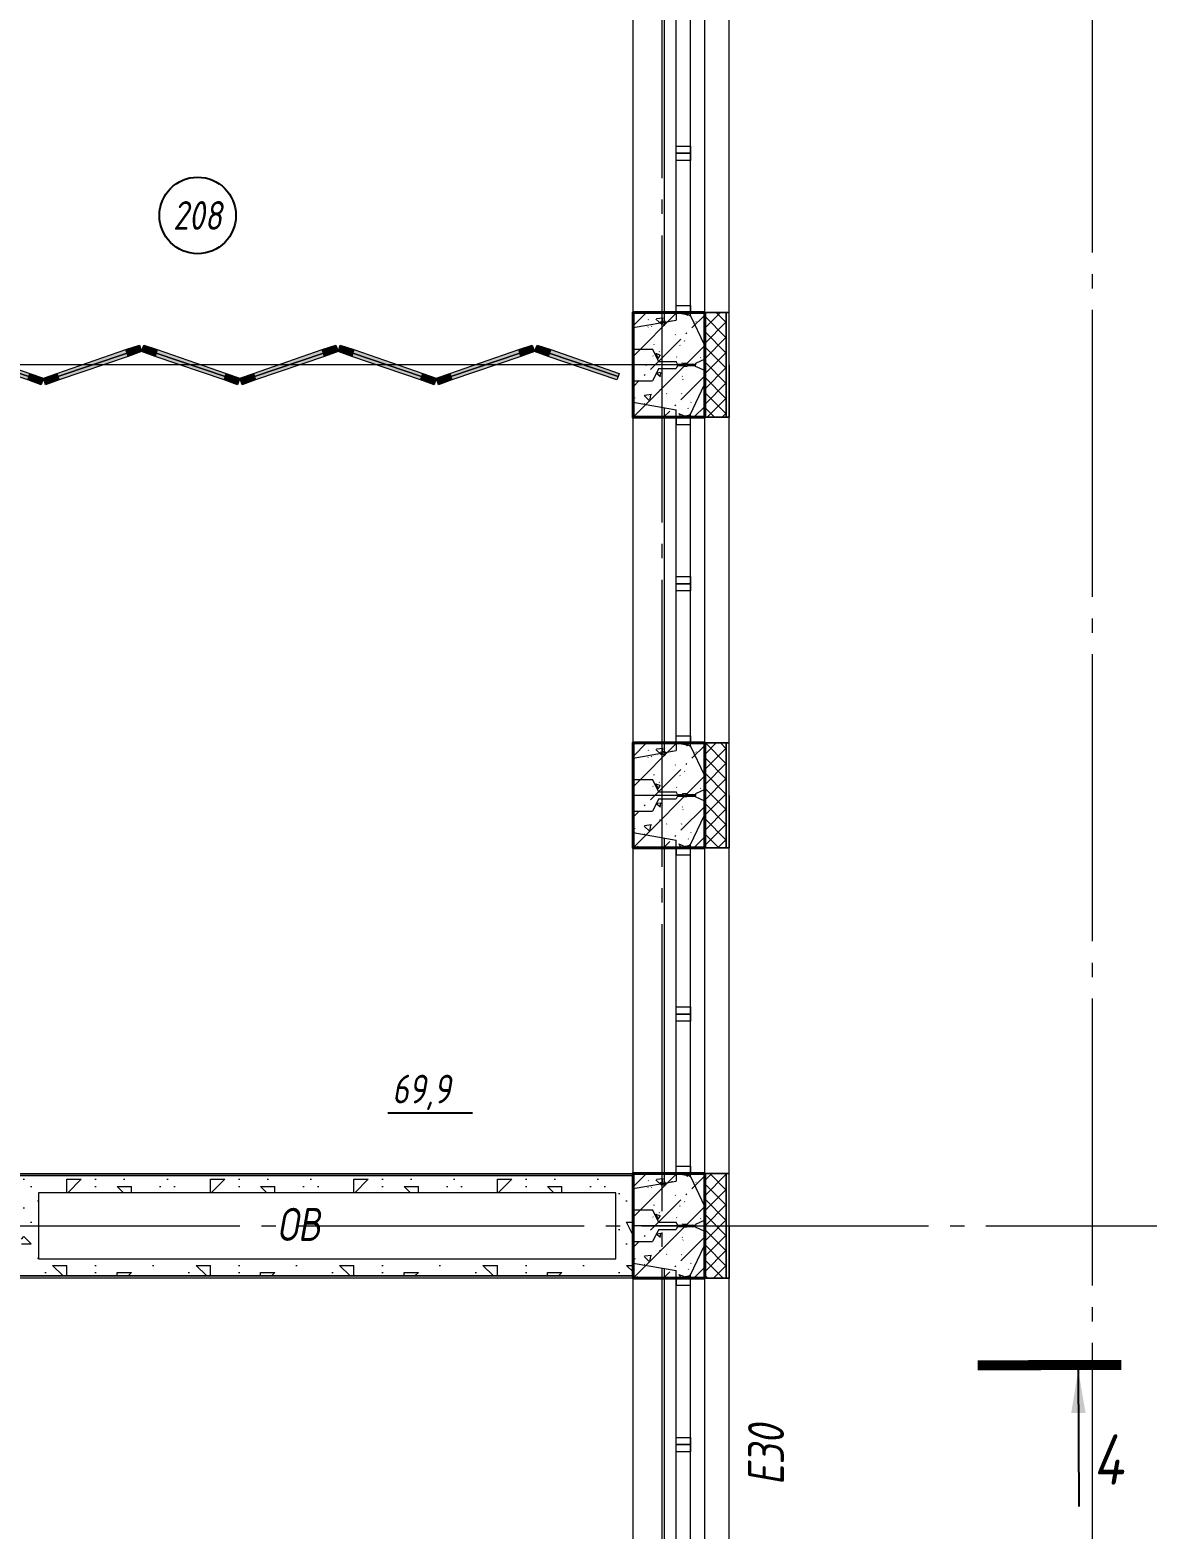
# Model space of a CAD drawing. Header units: millimetres. Extents: x -85420 to 1195317, y -69347 to 470418.
# Drawn here: x 443543 to 451329, y 37463 to 47911 of the extents above; entities that cross this region are included whole.
import ezdxf
from ezdxf import colors
from ezdxf.entities.mleader import LeaderData, LeaderLine
from ezdxf.enums import TextEntityAlignment as Align
from ezdxf.math import Vec2, Vec3

# ---------------------------------------------------------------- set-up
doc = ezdxf.new("R2010")
doc.units = ezdxf.units.MM
for name, pattern in [('GOST2.303 6', [12, 8, -1.5, 1, -1.5]), ('ГОСТ 2.303 4', [7, 5, -2, 0]), ('ГОСТ 2.303 5', [24, 20, -1.5, 1, -1.5]), ('осевая', [50.8, 31.75, -6.35, 6.35, -6.35])]:
    doc.linetypes.add(name, pattern=pattern)
for name, color, linetype, lineweight in [('!М_Двери', 7, 'Continuous', 15), ('!М_Отверстия в перекрытиях', 253, 'Continuous', 15), ('!М_Перегородки_пеноблок', 7, 'Continuous', 20), ('+АР_Осевые линии', 252, 'GOST2.303 6', 9), ('АР_Окна', 4, 'Continuous', 9), ('АР_Отметки', 7, 'Continuous', 5), ('АР_Сущ Несущая стена', 250, 'Continuous', 50), ('АР_штриховка несущих стен', 250, 'Continuous', 0), ('СПДС_+АР_Стены', 250, 'Continuous', 20), ('СПДС_СИМВОЛЫ', 7, 'Continuous', 25), ('стены', 7, 'Continuous', 40), ('ТОНКАЯ', 253, 'Continuous', 0), ('ТХ_Трансформ перегорордка', 250, 'Continuous', 5), ('ЭКСПЛИКАЦИЯ', 7, 'Continuous', 5)]:
    doc.layers.add(name, color=color, linetype=linetype, lineweight=lineweight)
doc.layers.add('ОСИ', color=7, linetype='осевая', lineweight=13, true_color=0x999999)
doc.layers.add('ПБ_граница', color=7, linetype='ГОСТ 2.303 4', lineweight=40, true_color=0xdb0000)
doc.styles.add('ISOCPEUR', font='', dxfattribs={"height": 250})
doc.styles.add('ГОСТ 2.304', font='CS_Gost2304.shx', dxfattribs={"oblique": 10})
doc.styles.get('ISOCPEUR').set_extended_font_data('ISOCPEUR', italic=True)
pattern_1 = [(45, (150, 150), (0, 1000), [141.4, -282.8, 70.7, -424.3, 141.4, -353.61356]), (135, (800, 200), (-1000, 9e-14), [141.4, -212.1, 70.7, -353.6, 141.4, -495.01356]), (63.43495, (0, 0), (5e-08, 1000), [111.8, -447.2, 111.8, -447.234, 0, 0]), (116.56505, (0, 0), (-4e-07, 1000), [111.8, -447.2, 111.8, -447.234, 0, 0]), (0, (0, 100), (0, 1000), [50, -400, 100, -400, 50, 0]), (0, (0, 250), (0, 1000), [-150, 100, -400, 0, -350, 0]), (0, (0, 300), (0, 1000), [-400, 0, -300, 100, -200, 0]), (0, (0, 450), (0, 1000), [-200, 0, -250, 100, -450, 0]), (0, (0, 600), (0, 1000), [-200, 100, -400, 100, -200, 0]), (0, (0, 850), (0, 1000), [-150, 100, -200, 0, -550, 0]), (0, (0, 900), (0, 1000), [-200, 0, -600, 100, -100, 0]), (90, (50, 200), (-1000, 6e-14), [-300, 0, -300, 0, -400, 0]), (90, (150, 0), (-1000, 6e-14), [-150, 100, -400, 0, -350, 0]), (90, (250, 0), (-1000, 6e-14), [-400, 0, -350, 100, -150, 0]), (90, (800, 0), (-1000, 6e-14), [-200, 100, -500, 100, -100, 0]), (90, (100, 100), (-1000, 6e-14), [-300, 0, -350, 0, -350, 0]), (90, (200, 100), (-1000, 6e-14), [-250, 0, -550, 0, -200, 0]), (90, (300, 150), (-1000, 6e-14), [-500, 0, -150, 0, -350, 0]), (90, (350, 50), (-1000, 6e-14), [-450, 0, -200, 0, -250, 0]), (90, (450, 200), (-1000, 6e-14), [-400, 0, -150, 0, -400, 0]), (90, (500, 250), (-1000, 6e-14), [-450, 0, -200, 0, -350, 0]), (90, (550, 0), (-1000, 6e-14), [-600, 0, -250, 0, -150, 0]), (90, (600, 150), (-1000, 6e-14), [-200, 0, -400, 0, -400, 0]), (90, (650, 100), (-1000, 6e-14), [-450, 0, -250, 0, -300, 0]), (90, (700, 50), (-1000, 6e-14), [-400, 0, -300, 0, -300, 0]), (90, (800, 100), (-1000, 6e-14), [-300, 0, -300, 0, -400, 0]), (90, (900, 150), (-1000, 6e-14), [-400, 0, -200, 0, -400, 0]), (90, (950, 200), (-1000, 6e-14), [-150, 0, -600, 0, -250, 0])]
pattern_2 = [(45, (0, 0), (-53.033009, 53.033009), []), (135, (0, 0), (-53.033009, -53.033009), [])]

# ---------------------------------------------------------------- blocks, each defined once
blk = doc.blocks.new('трансформ перег')
at = {"layer": 'ТХ_Трансформ перегорордка', "linetype": 'Continuous', "lineweight": 0, "true_color": 0xfffffe}
for points in [[(-5581, -81), (-5573, -59), (-6054, 108), (-6061, 81)], [(-4896, 81), (-4904, 108), (-5384, -59), (-5377, -81)], [(-4794, 93), (-4809, 138), (-4904, 108), (-4889, 59)], [(-4779, 138), (-4794, 93), (-4700, 59), (-4685, 108)], [(-4212, -81), (-4204, -59), (-4685, 108), (-4692, 81)], [(-3527, 81), (-3535, 108), (-4015, -59), (-4008, -81)], [(-3425, 93), (-3440, 138), (-3535, 108), (-3520, 59)], [(-3410, 138), (-3425, 93), (-3331, 59), (-3316, 108)], [(-2843, -81), (-2835, -59), (-3316, 108), (-3323, 81)], [(-2158, 81), (-2166, 108), (-2646, -59), (-2638, -81)], [(-2056, 93), (-2071, 138), (-2166, 108), (-2151, 59)], [(-2041, 138), (-2056, 93), (-1961, 59), (-1946, 108)], [(-1474, -81), (-1466, -59), (-1946, 108), (-1954, 81)], [(-789, 81), (-797, 108), (-1277, -59), (-1269, -81)], [(-687, 93), (-702, 138), (-797, 108), (-781, 59)], [(-668, 138), (-687, 93), (-592, 59), (-573, 108)], [(-104, -81), (-97, -59), (-573, 108), (-585, 81)], [(-5589, -104), (-5581, -81), (-6061, 81), (-6069, 59)], [(-4889, 59), (-4896, 81), (-5377, -81), (-5369, -104)], [(-4219, -104), (-4212, -81), (-4692, 81), (-4700, 59)], [(-3520, 59), (-3527, 81), (-4008, -81), (-4000, -104)], [(-2850, -104), (-2843, -81), (-3323, 81), (-3331, 59)], [(-2151, 59), (-2158, 81), (-2638, -81), (-2631, -104)], [(-1481, -104), (-1474, -81), (-1954, 81), (-1961, 59)], [(-781, 59), (-789, 81), (-1269, -81), (-1262, -104)], [(-112, -104), (-104, -81), (-585, 81), (-592, 59)], [(-5494, -138), (-5479, -93), (-5573, -59), (-5589, -104)], [(-5479, -93), (-5464, -138), (-5369, -104), (-5384, -59)], [(-4125, -138), (-4110, -93), (-4204, -59), (-4219, -104)], [(-4110, -93), (-4095, -138), (-4000, -104), (-4015, -59)], [(-2756, -138), (-2741, -93), (-2835, -59), (-2850, -104)], [(-2741, -93), (-2725, -138), (-2631, -104), (-2646, -59)], [(-1387, -138), (-1371, -93), (-1466, -59), (-1481, -104)], [(-1371, -93), (-1356, -138), (-1262, -104), (-1277, -59)]]:
    blk.add_hatch(color=7, dxfattribs=at).paths.add_polyline_path(points)
at = {"layer": 'ТХ_Трансформ перегорордка', "linetype": 'осевая', "lineweight": 0, "ltscale": 500}
blk.add_line((0, 0), (-6200, 0), dxfattribs=at)
at = {"layer": 'ТХ_Трансформ перегорордка', "linetype": 'Continuous', "lineweight": 0}
for points in [[(-5581, -81), (-6061, 81), (-6054, 108), (-5573, -59)], [(-4896, 81), (-5377, -81), (-5384, -59), (-4904, 108)], [(-4794, 93), (-4889, 59), (-4904, 108), (-4809, 138)], [(-4779, 138), (-4685, 108), (-4700, 59), (-4794, 93)], [(-4212, -81), (-4692, 81), (-4685, 108), (-4204, -59)], [(-3527, 81), (-4008, -81), (-4015, -59), (-3535, 108)], [(-3425, 93), (-3520, 59), (-3535, 108), (-3440, 138)], [(-3410, 138), (-3316, 108), (-3331, 59), (-3425, 93)], [(-2843, -81), (-3323, 81), (-3316, 108), (-2835, -59)], [(-2158, 81), (-2638, -81), (-2646, -59), (-2166, 108)], [(-2056, 93), (-2151, 59), (-2166, 108), (-2071, 138)], [(-2041, 138), (-1946, 108), (-1961, 59), (-2056, 93)], [(-1474, -81), (-1954, 81), (-1946, 108), (-1466, -59)], [(-789, 81), (-1269, -81), (-1277, -59), (-797, 108)], [(-687, 93), (-781, 59), (-797, 108), (-702, 138)], [(-668, 138), (-573, 108), (-592, 59), (-687, 93)], [(-104, -81), (-585, 81), (-573, 108), (-97, -59)], [(-5589, -104), (-6069, 59), (-6061, 81), (-5581, -81)], [(-4889, 59), (-5369, -104), (-5377, -81), (-4896, 81)], [(-4219, -104), (-4700, 59), (-4692, 81), (-4212, -81)], [(-3520, 59), (-4000, -104), (-4008, -81), (-3527, 81)], [(-2850, -104), (-3331, 59), (-3323, 81), (-2843, -81)], [(-2151, 59), (-2631, -104), (-2638, -81), (-2158, 81)], [(-1481, -104), (-1961, 59), (-1954, 81), (-1474, -81)], [(-781, 59), (-1262, -104), (-1269, -81), (-789, 81)], [(-112, -104), (-592, 59), (-585, 81), (-104, -81)], [(-5494, -138), (-5589, -104), (-5573, -59), (-5479, -93)], [(-5479, -93), (-5384, -59), (-5369, -104), (-5464, -138)], [(-4125, -138), (-4219, -104), (-4204, -59), (-4110, -93)], [(-4110, -93), (-4015, -59), (-4000, -104), (-4095, -138)], [(-2756, -138), (-2850, -104), (-2835, -59), (-2741, -93)], [(-2741, -93), (-2646, -59), (-2631, -104), (-2725, -138)], [(-1387, -138), (-1481, -104), (-1466, -59), (-1371, -93)], [(-1371, -93), (-1277, -59), (-1262, -104), (-1356, -138)]]:
    blk.add_lwpolyline(points, close=True, dxfattribs=at)
for points in [[(-5581, -81), (-6061, 81)], [(-4896, 81), (-5377, -81)], [(-4212, -81), (-4692, 81)], [(-3527, 81), (-4008, -81)], [(-2843, -81), (-3323, 81)], [(-2158, 81), (-2638, -81)], [(-1474, -81), (-1954, 81)], [(-789, 81), (-1269, -81)], [(-104, -81), (-585, 81)]]:
    blk.add_lwpolyline(points, dxfattribs=at)
blk = doc.blocks.new('НП 3033')
at = {"layer": 'АР_Окна', "ltscale": 100}
for p, q in [((365, 500), (2635, 500)), ((365, 400), (2635, 400)), ((365, 300), (2635, 300)), ((365, 220), (2635, 220)), ((365, 0), (2635, 0))]:
    blk.add_line(p, q, dxfattribs=at)
for points in [[(365, 300), (365, 500), (365, 670), (2635, 670), (2635, 300)], [(365, 300), (415, 300), (415, 400), (365, 400)], [(1450, 400), (1425, 400), (1425, 300), (1450, 300), (1475, 300), (1475, 400), (1438, 400)], [(1500, 400), (1475, 400), (1475, 300), (1500, 300), (1525, 300), (1525, 400), (1488, 400)], [(2635, 300), (2585, 300), (2585, 400), (2635, 400)]]:
    blk.add_lwpolyline(points, dxfattribs=at)
at = {"layer": 'СПДС_+АР_Стены', "ltscale": 100}
for points in [[(0, 670), (0, 670), (365, 670), (365, 670)], [(3000, 670), (3000, 670), (2635, 670), (2635, 670)]]:
    blk.add_lwpolyline(points, dxfattribs=at)
at = {"layer": 'стены', "ltscale": 100}
for p, q in [((2960, 500), (2860, 500)), ((0, 0), (0, 0))]:
    blk.add_line(p, q, dxfattribs=at)
at = {"layer": 'стены', "lineweight": 30, "ltscale": 100}
blk.add_lwpolyline([(0, 0), (365, 0), (365, 500), (0, 500)], dxfattribs=at)
at = {"layer": 'стены', "ltscale": 100}
blk.add_lwpolyline([(3000, 500), (2635, 500), (2635, 0), (3000, 0)], dxfattribs=at)
blk = doc.blocks.new('обследование 2 этаж 1245')
at = {"layer": 'ТОНКАЯ', "ltscale": 100}
for p, q in [((7060, -25820), (7060, -23100)), ((6560, -25700), (6560, -23220)), ((6780, -25662), (6780, -23258)), ((6860, -25595), (6860, -23325)), ((6960, -25617), (6960, -23303)), ((6860, -25595), (6950, -25610)), ((6860, -25595), (6860, -25648)), ((6560, -25700), (6860, -25648)), ((6560, -25700), (6560, -25850)), ((6950, -25610), (6960, -25617)), ((6960, -25617), (7055, -25818)), ((6560, -25850), (6695, -25850)), ((6560, -25960), (6560, -25850)), ((6740, -25935), (6695, -25850)), ((7055, -25818), (7060, -25820)), ((7060, -25920), (7060, -25820)), ((6995, -25960), (6560, -25960)), ((6995, -25960), (6560, -25960)), ((6560, -25960), (6560, -26070)), ((6740, -25985), (6695, -26070)), ((6740, -25935), (6860, -25935)), ((6740, -25985), (6860, -25985)), ((6870, -25955), (6860, -25935)), ((6870, -25965), (6860, -25985)), ((6870, -25955), (6908, -25955)), ((6870, -25965), (6908, -25965)), ((6913, -25950), (6908, -25955)), ((6913, -25970), (6908, -25965)), ((6933, -25950), (6913, -25950)), ((6933, -25970), (6913, -25970)), ((6938, -25955), (6933, -25950)), ((6938, -25965), (6933, -25970)), ((6938, -25955), (6995, -25955)), ((6938, -25960), (6995, -25960)), ((6938, -25960), (6995, -25960)), ((6938, -25965), (6995, -25965)), ((7060, -25920), (6995, -25950)), ((6995, -25950), (6995, -25955)), ((6995, -25955), (6995, -25960)), ((6995, -25965), (6995, -25960)), ((6995, -25970), (6995, -25965)), ((7060, -26000), (6995, -25970)), ((7060, -26000), (7060, -26100)), ((6560, -26220), (6560, -26070)), ((6560, -26070), (6695, -26070)), ((6960, -26303), (7055, -26102)), ((7055, -26102), (7060, -26100)), ((7060, -28820), (7060, -26100)), ((6560, -28700), (6560, -26220)), ((6560, -26220), (6860, -26272)), ((6780, -28662), (6780, -26258)), ((6860, -26325), (6860, -26272)), ((6860, -26325), (6950, -26310)), ((6860, -28595), (6860, -26325)), ((6950, -26310), (6960, -26303)), ((6960, -28617), (6960, -26303)), ((6860, -28595), (6950, -28610)), ((6860, -28595), (6860, -28648)), ((6950, -28610), (6960, -28617)), ((6960, -28617), (7055, -28818)), ((6560, -28700), (6860, -28648)), ((6560, -28700), (6560, -28850)), ((7055, -28818), (7060, -28820)), ((7060, -28920), (7060, -28820)), ((6560, -28850), (6695, -28850)), ((6560, -28960), (6560, -28850)), ((6740, -28935), (6695, -28850)), ((6740, -28935), (6860, -28935)), ((6870, -28955), (6860, -28935)), ((7060, -28920), (6995, -28950)), ((6995, -28960), (6560, -28960)), ((6560, -28960), (6560, -29070)), ((6995, -28960), (6560, -28960)), ((6740, -28985), (6695, -29070)), ((6740, -28985), (6860, -28985)), ((6870, -28965), (6860, -28985)), ((6870, -28955), (6908, -28955)), ((6870, -28965), (6908, -28965)), ((6913, -28950), (6908, -28955)), ((6913, -28970), (6908, -28965)), ((6933, -28950), (6913, -28950)), ((6933, -28970), (6913, -28970)), ((6938, -28955), (6933, -28950)), ((6938, -28965), (6933, -28970)), ((6938, -28955), (6995, -28955)), ((6938, -28960), (6995, -28960)), ((6938, -28960), (6995, -28960)), ((6938, -28965), (6995, -28965)), ((6995, -28950), (6995, -28955)), ((6995, -28955), (6995, -28960)), ((6995, -28965), (6995, -28960)), ((6995, -28970), (6995, -28965)), ((7060, -29000), (6995, -28970)), ((7060, -29000), (7060, -29100)), ((6560, -29220), (6560, -29070)), ((6560, -29070), (6695, -29070)), ((6960, -29303), (7055, -29102)), ((7055, -29102), (7060, -29100)), ((7060, -31820), (7060, -29100)), ((6560, -31700), (6560, -29220)), ((6560, -29220), (6860, -29272)), ((6780, -31662), (6780, -29258)), ((6860, -29325), (6860, -29272)), ((6860, -29325), (6950, -29310)), ((6860, -31595), (6860, -29325)), ((6950, -29310), (6960, -29303)), ((6960, -31617), (6960, -29303)), ((6560, -31700), (6860, -31648)), ((6860, -31595), (6950, -31610)), ((6860, -31595), (6860, -31648)), ((6950, -31610), (6960, -31617)), ((6960, -31617), (7055, -31818)), ((6560, -31700), (6560, -31850)), ((6560, -31850), (6695, -31850)), ((6560, -31960), (6560, -31850)), ((6740, -31935), (6695, -31850)), ((7055, -31818), (7060, -31820)), ((7060, -31920), (7060, -31820)), ((6995, -31960), (6560, -31960)), ((6995, -31960), (6560, -31960)), ((6560, -31960), (6560, -32070)), ((6740, -31935), (6860, -31935)), ((6870, -31955), (6860, -31935)), ((6870, -31965), (6860, -31985)), ((6870, -31955), (6908, -31955)), ((6870, -31965), (6908, -31965)), ((6913, -31950), (6908, -31955)), ((6913, -31970), (6908, -31965)), ((6933, -31950), (6913, -31950)), ((6933, -31970), (6913, -31970)), ((6938, -31955), (6933, -31950)), ((6938, -31965), (6933, -31970)), ((6938, -31955), (6995, -31955)), ((6938, -31960), (6995, -31960)), ((6938, -31960), (6995, -31960)), ((6938, -31965), (6995, -31965)), ((7060, -31920), (6995, -31950)), ((6995, -31950), (6995, -31955)), ((6995, -31955), (6995, -31960)), ((6995, -31965), (6995, -31960)), ((6995, -31970), (6995, -31965)), ((7060, -32000), (6995, -31970)), ((6560, -32220), (6560, -32070)), ((6560, -32070), (6695, -32070)), ((6740, -31985), (6695, -32070)), ((6740, -31985), (6860, -31985)), ((7060, -32000), (7060, -32100)), ((6960, -32303), (7055, -32102)), ((7055, -32102), (7060, -32100)), ((7060, -34820), (7060, -32100)), ((6560, -34700), (6560, -32220)), ((6560, -32220), (6860, -32272)), ((6780, -34662), (6780, -32258)), ((6860, -32325), (6860, -32272)), ((6860, -32325), (6950, -32310)), ((6860, -34595), (6860, -32325)), ((6950, -32310), (6960, -32303)), ((6960, -34617), (6960, -32303))]:
    blk.add_line(p, q, dxfattribs=at)
blk = doc.blocks.new('A$C314F1C93')
at = {"layer": '+АР_Осевые линии', "linetype": 'ГОСТ 2.303 5', "lineweight": 0, "ltscale": 100}
for p, q in [((17540, 64752.7), (17540, -9752.2)), ((20540, 64233), (20540, -9232.6))]:
    blk.add_line(p, q, dxfattribs=at)
blk.add_lwpolyline([(-4200, 24250), (75280, 24250)], dxfattribs=at)
blk = doc.blocks.new('_DotSmall')
at = {"color": 0, "linetype": 'ByBlock', "const_width": 0.5}
blk.add_lwpolyline([(-0.0625, 0, 1), (0.0625, 0, 1)], format="xyb", close=True, dxfattribs=at)
blk = doc.blocks.new('АР план')
at = {"layer": 'АР_Отметки', "lineweight": 9}
ml = blk.add_multileader_mtext('Standard', dxfattribs=at)
ml.set_content('+3,950', color=256, style='ISOCPEUR')
ml.set_leader_properties(color=256, linetype='Continuous', lineweight=-1)
ml.set_arrow_properties(name='DOTSMALL')
ml.build(insert=Vec2(0, 0))
ml.multileader.update_dxf_attribs({"has_text_frame": 1, "text_left_attachment_type": 4, "text_right_attachment_type": 4, "dogleg_length": 100, "arrow_head_size": 180})
ctx = ml.context
ctx.base_point, ctx.char_height, ctx.arrow_head_size, ctx.landing_gap_size, ctx.plane_origin = Vec3(653061.3, 32239.7), 250, 180, 50, Vec3(652979.9, 30972.2)
ctx.left_attachment, ctx.right_attachment = 4, 4
notes = []
notes.append((ctx, [(0, (0, 0, 0), (0, 0), (1, 0), 1, [])]))
ctx.mtext.insert, ctx.mtext.width, ctx.mtext.line_spacing_style, ctx.mtext.flow_direction = Vec3(653111.3, 32573.1), 852.697, 2, 5
ml = blk.add_multileader_mtext('Standard', dxfattribs=at)
ml.set_content('+1,975', color=256, style='ISOCPEUR')
ml.set_leader_properties(color=256, linetype='Continuous', lineweight=-1)
ml.set_arrow_properties(name='DOTSMALL')
ml.build(insert=Vec2(0, 0))
ml.multileader.update_dxf_attribs({"has_text_frame": 1, "text_left_attachment_type": 4, "text_right_attachment_type": 4, "dogleg_length": 100, "arrow_head_size": 180})
ctx = ml.context
ctx.base_point, ctx.char_height, ctx.arrow_head_size, ctx.landing_gap_size, ctx.plane_origin = Vec3(652749.3, 27128.7), 250, 180, 50, Vec3(655881.4, 25957)
ctx.left_attachment, ctx.right_attachment = 4, 4
notes.append((ctx, [(0, (0, 0, 0), (0, 0), (1, 0), 1, [])]))
ctx.mtext.insert, ctx.mtext.width, ctx.mtext.line_spacing_style, ctx.mtext.flow_direction = Vec3(652799.3, 27528.7), 852.697, 2, 5
for ctx, leaders in notes:
    for number, flags, end, landing, length, lines in leaders:
        leader = LeaderData()
        leader.index, (leader.has_last_leader_line, leader.has_dogleg_vector, leader.attachment_direction) = number, flags
        leader.last_leader_point, leader.dogleg_vector, leader.dogleg_length = Vec3(end), Vec3(landing), length
        for number, points, colour, breaks in lines:
            line = LeaderLine()
            line.index, line.vertices, line.color, line.breaks = number, Vec3.list(points), colors.encode_raw_color(colour), breaks
            leader.lines.append(line)
        ctx.leaders.append(leader)

msp = doc.modelspace()

# ---------------------------------------------------------------- block references
at = {"layer": 'ОСИ', "ltscale": 40}
msp.add_blockref('A$C314F1C93', (430406.4, 15326.4, 0), dxfattribs=at)

# ---------------------------------------------------------------- next in the draw order: hatches: boundary and pattern name
at = {"layer": '!М_Перегородки_пеноблок', "ltscale": 100}
h = msp.add_hatch(dxfattribs=at)
h.set_pattern_fill('БЕТОННАЯ ПОДГОТОВКА', color=256, scale=100, style=0, pattern_type=2)
h.set_pattern_definition(pattern_1)
h.paths.add_polyline_path([(441546.4, 39926.4), (447746.4, 39926.4), (447746.4, 39806.4), (441546.4, 39806.4)], flags=0)
h = msp.add_hatch(dxfattribs=at)
h.set_pattern_fill('БЕТОННАЯ ПОДГОТОВКА', color=256, scale=100, style=0, pattern_type=2)
h.set_pattern_definition(pattern_1)
h.paths.add_polyline_path([(443483.1, 39346.4), (443483.1, 39806.4), (443603.1, 39806.4), (443603.1, 39346.4)], flags=0)
h = msp.add_hatch(dxfattribs=at)
h.set_pattern_fill('БЕТОННАЯ ПОДГОТОВКА', color=256, scale=100, style=0, pattern_type=2)
h.set_pattern_definition(pattern_1)
h.paths.add_polyline_path([(447626.4, 39346.5), (447626.4, 39806.4), (447746.4, 39806.4), (447746.4, 39806.4), (447746.4, 39346.5)], flags=0)
h = msp.add_hatch(dxfattribs=at)
h.set_pattern_fill('БЕТОННАЯ ПОДГОТОВКА', color=256, scale=100, style=0, pattern_type=2)
h.set_pattern_definition(pattern_1)
h.paths.add_polyline_path([(441281.4, 39346.4), (447746.4, 39346.5), (447746.4, 39226.5), (441161.4, 39226.4)], flags=0)
at = {"layer": 'АР_штриховка несущих стен', "lineweight": 0}
h = msp.add_hatch(dxfattribs=at)
h.set_pattern_fill('FP_1', color=256, angle=90, style=0, pattern_type=2)
h.set_pattern_definition([(225, (226238.74, 434007.94), (212.13203, -212.13203), [300, -50, 10, -50]), (225, (226026.74, 434007.94), (212.13203, -212.13203), []), (140, (226238.74, 434007.94), (31.37587, 358.6306), [37.5, -412.5]), (85, (226238.74, 434007.94), (-376.09568, -69.3761), [30, -330]), (190.451, (226241.35, 434037.82), (-344.71734, 289.2568), [31.87, -350.571]), (136.184, (226138.74, 434007.94), (82.7615, 533.61997), [56.25, -618.75]), (186.636, (226145.64, 434052.4), (-487.0622, 467.3284), [47.805, -525.856]), (81.184, (226138.74, 434007.94), (-487.05805, 467.33264), [45, -495]), (111, (226163.74, 434057.94), (201.30952, 298.45407), [37.5, -412.5]), (56, (226163.74, 434057.94), (-362.5749, 121.6571), [30, -330]), (161.451, (226180.5, 434082.8), (-161.2621, 420.11198), [31.87, -350.571]), (127.5, (226238.74, 434007.94), (-166.446927, 6.079928), [3.353, -322.647, 3.353, -331.647, -331.25]), (127.5, (226238.74, 434007.94), (-166.446927, 6.079928), [-661, 3.353, -327.897]), (97.5, (226238.74, 434007.94), (-197.205856, 131.53477), [3.353, -187.647, 3.353, -315.147, -126.25]), (97.5, (226238.74, 434007.94), (-197.205856, 131.53477), [-509.5, 3.353, -122.897]), (57.5, (226238.74, 433896.44), (11.277436, 266.91122), [3.353, -121.647, 3.353, -386.647, -517.5]), (57.5, (226238.74, 433896.44), (11.277436, 266.91122), [-515, 3.353, -514.147]), (47.5, (226238.74, 433846.44), (-50.05249, 291.59308), [3.353, -159.147, 3.353, -255.647, -367.5]), (47.5, (226238.74, 433846.44), (-50.05249, 291.59308), [-421.5, 3.353, -364.147])])
h.paths.add_polyline_path([(447746.4, 45211.4), (448246.4, 45211.4), (448246.4, 45941.4), (447746.4, 45941.4)])
h = msp.add_hatch(dxfattribs=at)
h.set_pattern_fill('FP_1', color=256, angle=90, style=0, pattern_type=2)
h.set_pattern_definition([(225, (226238.74, 431007.94), (212.13203, -212.13203), [300, -50, 10, -50]), (225, (226026.74, 431007.94), (212.13203, -212.13203), []), (140, (226238.74, 431007.94), (31.37587, 358.6306), [37.5, -412.5]), (85, (226238.74, 431007.94), (-376.09568, -69.3761), [30, -330]), (190.451, (226241.35, 431037.82), (-344.71734, 289.2568), [31.87, -350.571]), (136.184, (226138.74, 431007.94), (82.7615, 533.61997), [56.25, -618.75]), (186.636, (226145.64, 431052.4), (-487.0622, 467.3284), [47.805, -525.856]), (81.184, (226138.74, 431007.94), (-487.05805, 467.33264), [45, -495]), (111, (226163.74, 431057.94), (201.30952, 298.45407), [37.5, -412.5]), (56, (226163.74, 431057.94), (-362.5749, 121.6571), [30, -330]), (161.451, (226180.5, 431082.8), (-161.2621, 420.11198), [31.87, -350.571]), (127.5, (226238.74, 431007.94), (-166.446927, 6.079928), [3.353, -322.647, 3.353, -331.647, -331.25]), (127.5, (226238.74, 431007.94), (-166.446927, 6.079928), [-661, 3.353, -327.897]), (97.5, (226238.74, 431007.94), (-197.205856, 131.53477), [3.353, -187.647, 3.353, -315.147, -126.25]), (97.5, (226238.74, 431007.94), (-197.205856, 131.53477), [-509.5, 3.353, -122.897]), (57.5, (226238.74, 430896.44), (11.277436, 266.91122), [3.353, -121.647, 3.353, -386.647, -517.5]), (57.5, (226238.74, 430896.44), (11.277436, 266.91122), [-515, 3.353, -514.147]), (47.5, (226238.74, 430846.44), (-50.05249, 291.59308), [3.353, -159.147, 3.353, -255.647, -367.5]), (47.5, (226238.74, 430846.44), (-50.05249, 291.59308), [-421.5, 3.353, -364.147])])
h.paths.add_polyline_path([(447746.4, 42211.4), (448246.4, 42211.4), (448246.4, 42941.4), (447746.4, 42941.4)])
h = msp.add_hatch(dxfattribs=at)
h.set_pattern_fill('FP_1', color=256, angle=90, style=0, pattern_type=2)
h.set_pattern_definition([(225, (226238.74, 428007.94), (212.13203, -212.13203), [300, -50, 10, -50]), (225, (226026.74, 428007.94), (212.13203, -212.13203), []), (140, (226238.74, 428007.94), (31.37587, 358.6306), [37.5, -412.5]), (85, (226238.74, 428007.94), (-376.09568, -69.3761), [30, -330]), (190.451, (226241.35, 428037.82), (-344.71734, 289.2568), [31.87, -350.571]), (136.184, (226138.74, 428007.94), (82.7615, 533.61997), [56.25, -618.75]), (186.636, (226145.64, 428052.4), (-487.0622, 467.3284), [47.805, -525.856]), (81.184, (226138.74, 428007.94), (-487.05805, 467.33264), [45, -495]), (111, (226163.74, 428057.94), (201.30952, 298.45407), [37.5, -412.5]), (56, (226163.74, 428057.94), (-362.5749, 121.6571), [30, -330]), (161.451, (226180.5, 428082.8), (-161.2621, 420.11198), [31.87, -350.571]), (127.5, (226238.74, 428007.94), (-166.446927, 6.079928), [3.353, -322.647, 3.353, -331.647, -331.25]), (127.5, (226238.74, 428007.94), (-166.446927, 6.079928), [-661, 3.353, -327.897]), (97.5, (226238.74, 428007.94), (-197.205856, 131.53477), [3.353, -187.647, 3.353, -315.147, -126.25]), (97.5, (226238.74, 428007.94), (-197.205856, 131.53477), [-509.5, 3.353, -122.897]), (57.5, (226238.74, 427896.44), (11.277436, 266.91122), [3.353, -121.647, 3.353, -386.647, -517.5]), (57.5, (226238.74, 427896.44), (11.277436, 266.91122), [-515, 3.353, -514.147]), (47.5, (226238.74, 427846.44), (-50.05249, 291.59308), [3.353, -159.147, 3.353, -255.647, -367.5]), (47.5, (226238.74, 427846.44), (-50.05249, 291.59308), [-421.5, 3.353, -364.147])])
h.paths.add_polyline_path([(447746.4, 39211.4), (448246.4, 39211.4), (448246.4, 39941.4), (447746.4, 39941.4)])
at = {"layer": 'СПДС_+АР_Стены', "lineweight": 9, "ltscale": 100}
h = msp.add_hatch(dxfattribs=at)
h.set_pattern_fill('НЕМЕТАЛЛИЧЕСКИЕ МАТЕРИАЛЫ', color=256, scale=30, style=0, pattern_type=2)
h.set_pattern_definition(pattern_2)
h.paths.add_polyline_path([(448396.4, 45211.4), (448396.4, 45941.4), (448246.4, 45941.4), (448246.4, 45211.4)], flags=0)
h = msp.add_hatch(dxfattribs=at)
h.set_pattern_fill('НЕМЕТАЛЛИЧЕСКИЕ МАТЕРИАЛЫ', color=256, scale=30, style=0, pattern_type=2)
h.set_pattern_definition(pattern_2)
h.paths.add_polyline_path([(448396.4, 42211.4), (448396.4, 42941.4), (448246.4, 42941.4), (448246.4, 42211.4)], flags=0)
h = msp.add_hatch(dxfattribs=at)
h.set_pattern_fill('НЕМЕТАЛЛИЧЕСКИЕ МАТЕРИАЛЫ', color=256, scale=30, style=0, pattern_type=2)
h.set_pattern_definition(pattern_2)
h.paths.add_polyline_path([(448396.4, 39211.4), (448396.4, 39941.4), (448246.4, 39941.4), (448246.4, 39211.4)], flags=0)

# ---------------------------------------------------------------- next in the draw order: linework, layer by layer
at = {"layer": '!М_Перегородки_пеноблок', "ltscale": 100}
msp.add_lwpolyline([(441546.4, 39941.4), (447746.4, 39941.4), (447746.4, 39926.4), (441546.4, 39926.4), (441546.4, 39941.4)], close=True, dxfattribs=at)
for points in [[(441546.4, 39806.4), (441546.4, 39806.4), (441546.4, 39926.4), (447746.4, 39926.4), (447746.4, 39806.4)], [(443603.1, 39806.4), (443603.1, 39346.4)], [(447626.4, 39806.4), (443603.1, 39806.4)], [(447626.4, 39346.5), (447626.4, 39806.4)], [(447746.4, 39806.4), (447746.4, 39346.5)], [(447746.4, 39346.5), (447746.4, 39346.5), (447746.4, 39226.5), (441161.4, 39226.4)], [(443603.1, 39346.4), (447626.4, 39346.5)], [(441161.4, 39226.4), (447746.4, 39226.5), (447746.4, 39211.5), (441146.4, 39211.4)]]:
    msp.add_lwpolyline(points, dxfattribs=at)
at = {"layer": 'СПДС_+АР_Стены', "ltscale": 100}
for points in [[(448396.4, 45211.4), (448396.4, 45941.4), (448246.4, 45941.4), (448246.4, 45211.4), (448396.4, 45211.4)], [(448396.4, 45941.4), (448396.4, 45211.4), (448416.4, 45211.4), (448416.4, 45941.4), (448396.4, 45941.4)], [(448396.4, 42211.4), (448396.4, 42941.4), (448246.4, 42941.4), (448246.4, 42211.4), (448396.4, 42211.4)], [(448396.4, 42941.4), (448396.4, 42211.4), (448416.4, 42211.4), (448416.4, 42941.4), (448396.4, 42941.4)], [(448396.4, 39211.4), (448396.4, 39941.4), (448246.4, 39941.4), (448246.4, 39211.4), (448396.4, 39211.4)], [(448396.4, 39941.4), (448396.4, 39211.4), (448416.4, 39211.4), (448416.4, 39941.4), (448396.4, 39941.4)]]:
    msp.add_lwpolyline(points, close=True, dxfattribs=at)
at = {"layer": 'СПДС_СИМВОЛЫ', "linetype": 'Continuous', "lineweight": 25, "ltscale": 100}
msp.add_line((450849.5, 38570.9), (450852.8, 37620.9), dxfattribs=at)
at = {"layer": 'СПДС_СИМВОЛЫ', "linetype": 'Continuous', "lineweight": 25, "ltscale": 100, "const_width": 70}
msp.add_lwpolyline([(451149.4, 38606.9), (450149.4, 38603.5)], dxfattribs=at)
at = {"layer": 'СПДС_СИМВОЛЫ', "linetype": 'Continuous', "lineweight": 25, "ltscale": 100}
msp.add_solid([(450849.5, 38570.9), (450900.8, 38270.6), (450800.3, 38270.3)], dxfattribs=at)
at = {"layer": 'стены', "ltscale": 100, "elevation": 0}
for points in [[(448246.4, 45941.4), (447746.4, 45941.4), (447746.4, 45211.4), (448246.4, 45211.4)], [(448246.4, 42941.4), (447746.4, 42941.4), (447746.4, 42211.4), (448246.4, 42211.4)], [(448246.4, 39941.4), (447746.4, 39941.4), (447746.4, 39211.4), (448246.4, 39211.4)]]:
    msp.add_lwpolyline(points, close=True, dxfattribs=at)
at = {"layer": 'ЭКСПЛИКАЦИЯ', "linetype": 'Continuous', "lineweight": 25, "ltscale": 100}
msp.add_line((446037.8, 40362.7), (446627.8, 40362.7), dxfattribs=at)
msp.add_circle((444711.9, 46618.3), 266.7, dxfattribs=at)

# ---------------------------------------------------------------- next in the draw order: block references
at = {"layer": '!М_Двери', "color": 7, "ltscale": 40}
msp.add_blockref('трансформ перег', (447746.4, 45576.4, 0), dxfattribs=at)
at = {"layer": 'АР_Сущ Несущая стена', "xscale": -1, "rotation": 270}
for p in [(447746.4, 45576.4, 0), (447746.4, 42576.4, 0), (447746.4, 39576.4, 0), (447746.4, 36576.4, 0)]:
    msp.add_blockref('НП 3033', p, dxfattribs=at)
at = {"layer": 'ТОНКАЯ', "ltscale": 200}
msp.add_blockref('обследование 2 этаж 1245', (441186.4, 71536.4, 0), dxfattribs=at)

# ---------------------------------------------------------------- next in the draw order: texts
at = {"layer": '!М_Отверстия в перекрытиях', "ltscale": 50, "insert": (445415.9, 39585.9), "char_height": 230, "width": 2026.891, "attachment_point": 5, "line_spacing_factor": 0.648, "style": 'ГОСТ 2.304'}
msp.add_mtext('ОВ', dxfattribs=at)
at = {"layer": 'СПДС_СИМВОЛЫ', "color": 7, "linetype": 'Continuous', "lineweight": 25, "ltscale": 100, "style": 'ГОСТ 2.304', "oblique": 10}
msp.add_text('4', height=350, dxfattribs=at).set_placement((450952.3, 37771.8))
at = {"layer": 'ЭКСПЛИКАЦИЯ', "linetype": 'Continuous', "lineweight": 25, "ltscale": 100, "style": 'ГОСТ 2.304', "oblique": 10}
msp.add_text('208', height=200, dxfattribs=at).set_placement((444711.9, 46618.3), align=Align.MIDDLE_CENTER)
msp.add_text('69,9', height=200, dxfattribs=at).set_placement((446067.8, 40629.3), align=Align.TOP_LEFT)

# ---------------------------------------------------------------- next in the draw order: texts
at = {"layer": 'ПБ_граница', "linetype": 'ByBlock', "lineweight": 0, "ltscale": 100, "insert": (448673.5, 37980.5, 0), "char_height": 250, "width": 1, "attachment_point": 5, "rotation": 90, "line_spacing_factor": 0.5, "style": 'ГОСТ 2.304', "bg_fill": 3, "box_fill_scale": 1.2, "bg_fill_color": 1, "bg_fill_transparency": 0}
msp.add_mtext('E30', dxfattribs=at)

# ---------------------------------------------------------------- next in the draw order: block references
at = {"color": 12, "true_color": 0xe00000}
msp.add_blockref('АР план', (-85419.9, 14341.6), dxfattribs=at)

doc.saveas('drawing.dxf')
